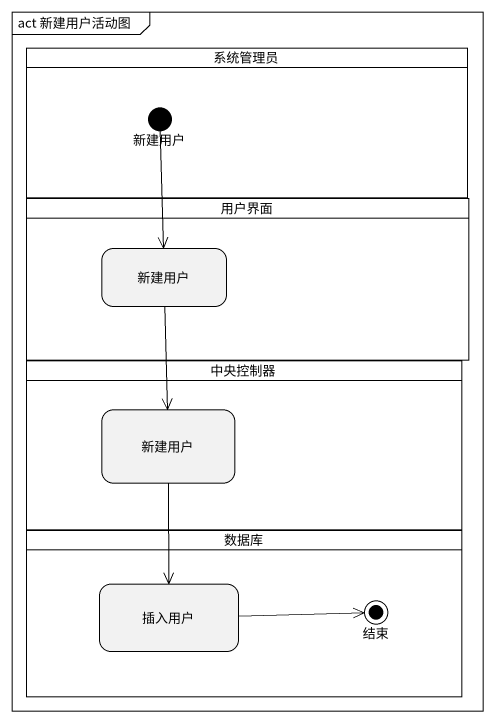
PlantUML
@startuml
mainframe act 新建用户活动图
hide empty description
state 系统管理员 <<partition>> {
  state 新建用户 <<start>>
}
state 用户界面 <<partition>> {
  state "新建用户" as 新建用户_2
}
state 中央控制器 <<partition>> {
  state "新建用户" as 新建用户_3
}
state 数据库 <<partition>> {
  state 插入用户
  state 结束 <<end>>
}
新建用户 --> 新建用户_2
新建用户_2 --> 新建用户_3
新建用户_3 --> 插入用户
插入用户 -right-> 结束
@enduml
